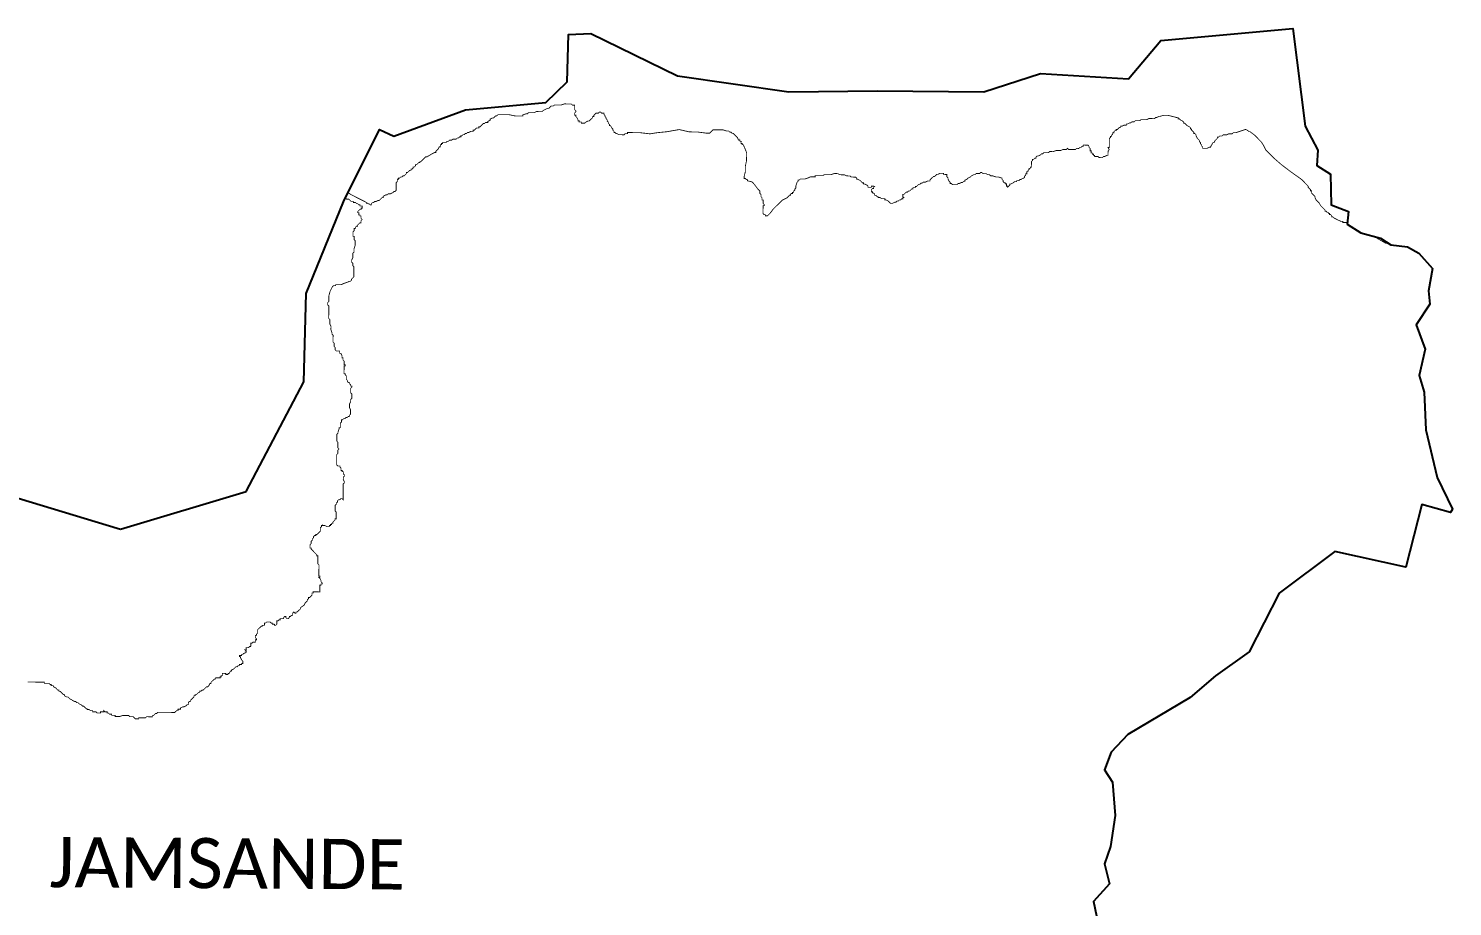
# Model space of a CAD drawing. Header units: metres. Extents: x 325786 to 333768, y 1808927 to 1815015.
# Drawn here: x 328656 to 333768, y 1811863 to 1815015 of the extents above; entities that cross this region are included whole.
import ezdxf

# ---------------------------------------------------------------- set-up
doc = ezdxf.new("R2010")
doc.units = ezdxf.units.M
for name, color, linetype in [('HAZARDS LINE', 1, 'Continuous'), ('village', 3, 'Continuous'), ('VILLAGE NAME', 250, 'Continuous')]:
    doc.layers.add(name, color=color, linetype=linetype)
doc.styles.get("Standard").update_dxf_attribs({"font": 'simplex.shx'})

msp = doc.modelspace()

# ---------------------------------------------------------------- linework, layer by layer
at = {"color": 3, "true_color": 0x00ff00, "flags": 128}
msp.add_lwpolyline([(328985.4, 1813217.6), (329437.4, 1813352.9)], dxfattribs=at)
at = {"layer": 'HAZARDS LINE', "lineweight": 18, "const_width": 3}
for points in [[(333390.1, 1814318.3), (333386.8, 1814318.3), (333382.7, 1814318.4), (333378.7, 1814318.4), (333374.6, 1814318.4), (333374.7, 1814322.5), (333366.6, 1814322.5), (333362.6, 1814326.6), (333358.5, 1814326.6), (333350.5, 1814330.7), (333342.4, 1814334.8), (333338.4, 1814338.9), (333334.4, 1814338.9), (333334.4, 1814343), (333330.4, 1814347.1), (333326.4, 1814347.1), (333326.4, 1814351.1), (333322.3, 1814351.2), (333322.4, 1814355.2), (333318.3, 1814355.2), (333314.3, 1814359.3), (333310.3, 1814359.3), (333310.3, 1814363.4), (333302.3, 1814371.5), (333298.3, 1814375.6), (333294.3, 1814379.7), (333290.3, 1814387.8), (333286.3, 1814391.9), (333282.3, 1814395.9), (333278.3, 1814400), (333274.3, 1814408.1), (333274.3, 1814412.2), (333270.3, 1814416.3), (333266.3, 1814420.3), (333262.3, 1814424.4), (333262.3, 1814428.4), (333262.3, 1814432.5), (333258.3, 1814432.5), (333258.3, 1814436.6), (333254.3, 1814440.6), (333250.3, 1814444.7), (333250.3, 1814448.8), (333246.3, 1814452.8), (333226.3, 1814473.2), (333186.1, 1814501.8), (333153.9, 1814526.3), (333125.8, 1814550.8), (333113.8, 1814563), (333097.7, 1814579.3), (333089.8, 1814595.6), (333081.8, 1814607.7), (333069.7, 1814620), (333057.7, 1814632.2), (333041.6, 1814644.4), (333037.6, 1814644.5), (333033.6, 1814648.6), (333025.5, 1814652.7), (333013.4, 1814648.7), (332989, 1814640.8), (332985, 1814640.8), (332981, 1814640.9), (332976.9, 1814636.9), (332972.8, 1814636.9), (332968.8, 1814636.9), (332964.8, 1814637), (332956.6, 1814633), (332952.6, 1814633), (332948.6, 1814633), (332944.5, 1814633.1), (332940.4, 1814629.1), (332936.4, 1814629.1), (332932.3, 1814629.1), (332928.3, 1814625.1), (332924.2, 1814625.1), (332924.2, 1814621.1), (332920.1, 1814617.1), (332916.1, 1814613.1), (332911.9, 1814605), (332907.9, 1814605), (332903.8, 1814597), (332903.8, 1814592.9), (332899.7, 1814593), (332899.7, 1814588.9), (332895.7, 1814589), (332887.5, 1814585), (332883.5, 1814585), (332879.5, 1814585), (332875.4, 1814585.1), (332871.4, 1814585.1), (332871.4, 1814589.2), (332867.4, 1814593.2), (332867.4, 1814597.3), (332863.4, 1814601.3), (332863.4, 1814605.4), (332859.4, 1814609.5), (332859.5, 1814613.5), (332855.4, 1814617.6), (332851.4, 1814621.7), (332847.5, 1814629.8), (332847.5, 1814633.8), (332843.5, 1814637.9), (332839.4, 1814637.9), (332839.5, 1814642), (332831.4, 1814650.1), (332831.5, 1814654.2), (332827.4, 1814654.2), (332827.5, 1814658.2), (332823.5, 1814662.3), (332815.4, 1814666.4), (332811.4, 1814670.5), (332807.4, 1814674.6), (332803.3, 1814674.6), (332803.4, 1814678.6), (332799.4, 1814682.7), (332791.3, 1814686.8), (332787.3, 1814690.9), (332783.2, 1814690.9), (332783.3, 1814695), (332779.2, 1814695), (332763.1, 1814699.2), (332747, 1814703.3), (332730.8, 1814703.5), (332718.6, 1814699.5), (332714.6, 1814699.5), (332706.5, 1814695.6), (332702.4, 1814695.6), (332698.4, 1814691.6), (332694.3, 1814691.6), (332690.3, 1814691.6), (332686.2, 1814691.7), (332682.2, 1814691.7), (332678.1, 1814691.7), (332670, 1814687.7), (332666, 1814687.8), (332661.9, 1814687.8), (332657.9, 1814687.8), (332653.9, 1814687.9), (332649.8, 1814687.9), (332645.7, 1814683.9), (332641.7, 1814683.9), (332637.7, 1814684), (332633.6, 1814684), (332629.6, 1814684), (332625.5, 1814680), (332621.5, 1814680), (332617.4, 1814680.1), (332613.3, 1814676.1), (332609.3, 1814676.1), (332601.2, 1814672.1), (332597.1, 1814672.1), (332597.1, 1814668.1), (332593.1, 1814668.1), (332589, 1814668.2), (332580.9, 1814664.2), (332576.9, 1814664.2), (332576.8, 1814660.2), (332572.8, 1814660.2), (332568.7, 1814656.2), (332564.6, 1814652.2), (332560.6, 1814652.2), (332560.6, 1814648.2), (332556.5, 1814648.2), (332552.5, 1814644.2), (332552.4, 1814640.1), (332548.4, 1814640.2), (332548.3, 1814636.1), (332544.3, 1814632.1), (332544.2, 1814628.1), (332540.2, 1814628.1), (332540.2, 1814624.1), (332536.1, 1814620), (332536.1, 1814616), (332536, 1814612), (332536, 1814607.9), (332536, 1814603.9), (332535.9, 1814599.8), (332535.9, 1814595.8), (332535.9, 1814591.7), (332535.8, 1814587.7), (332531.8, 1814587.7), (332535.8, 1814579.6), (332531.7, 1814575.6), (332531.7, 1814571.6), (332531.6, 1814567.5), (332531.6, 1814563.5), (332531.6, 1814559.4), (332527.5, 1814559.5), (332519.4, 1814555.5), (332515.4, 1814555.5), (332511.3, 1814551.5), (332507.3, 1814551.5), (332503.2, 1814551.6), (332499.2, 1814551.6), (332495.2, 1814555.7), (332491.1, 1814555.7), (332487.1, 1814555.7), (332483, 1814555.8), (332483.1, 1814559.8), (332479, 1814559.8), (332479.1, 1814563.9), (332475, 1814563.9), (332475.1, 1814568), (332471, 1814568), (332471, 1814572), (332471.1, 1814576.1), (332467, 1814576.1), (332467.1, 1814580.1), (332467.1, 1814584.2), (332463.1, 1814588.3), (332463.1, 1814592.3), (332459.1, 1814596.4), (332455.1, 1814596.4), (332451, 1814596.4), (332447, 1814596.5), (332442.9, 1814596.5), (332442.9, 1814592.5), (332438.9, 1814592.5), (332434.8, 1814588.5), (332430.7, 1814588.5), (332426.7, 1814584.5), (332422.6, 1814584.5), (332418.6, 1814584.6), (332414.5, 1814580.6), (332410.5, 1814580.6), (332406.4, 1814580.6), (332402.4, 1814580.6), (332398.3, 1814580.7), (332394.3, 1814580.7), (332390.3, 1814580.7), (332386.2, 1814584.8), (332382.2, 1814580.8), (332378.1, 1814580.8), (332374.1, 1814580.9), (332370, 1814580.9), (332361.9, 1814576.9), (332353.8, 1814577), (332349.8, 1814577), (332345.8, 1814577), (332333.6, 1814573.1), (332325.5, 1814573.2), (332321.5, 1814573.2), (332317.4, 1814569.2), (332313.4, 1814569.2), (332309.3, 1814569.2), (332305.3, 1814569.3), (332301.2, 1814569.3), (332297.2, 1814565.3), (332293.1, 1814565.3), (332289, 1814561.3), (332280.9, 1814557.3), (332276.9, 1814557.4), (332272.8, 1814553.3), (332272.8, 1814549.3), (332268.7, 1814549.3), (332264.7, 1814545.3), (332260.6, 1814545.3), (332260.6, 1814541.3), (332256.5, 1814537.3), (332256.5, 1814533.3), (332256.5, 1814529.2), (332256.4, 1814525.2), (332256.4, 1814521.1), (332256.4, 1814517.1), (332252.3, 1814517.1), (332252.3, 1814513.1), (332248.2, 1814513.1), (332248.2, 1814509.1), (332244.1, 1814505), (332244.1, 1814501), (332240.1, 1814501), (332240, 1814497), (332240, 1814492.9), (332236, 1814493), (332235.9, 1814488.9), (332231.9, 1814484.9), (332231.8, 1814480.9), (332227.7, 1814476.9), (332223.7, 1814476.9), (332219.6, 1814472.9), (332215.6, 1814472.9), (332211.5, 1814468.9), (332207.5, 1814468.9), (332203.4, 1814469), (332203.4, 1814464.9), (332199.4, 1814465), (332195.3, 1814465), (332191.2, 1814461), (332183.1, 1814457), (332179.1, 1814457), (332179.1, 1814453), (332175, 1814449), (332170.9, 1814445), (332170.9, 1814449), (332166.9, 1814449), (332166.9, 1814453.1), (332167, 1814457.1), (332162.9, 1814457.1), (332162.9, 1814461.2), (332158.9, 1814461.2), (332154.9, 1814465.3), (332154.9, 1814469.3), (332150.9, 1814473.4), (332150.9, 1814477.5), (332138.8, 1814481.6), (332134.8, 1814481.6), (332130.8, 1814481.7), (332118.7, 1814485.8), (332114.6, 1814485.8), (332110.6, 1814485.9), (332106.6, 1814489.9), (332102.5, 1814490), (332098.5, 1814490), (332094.5, 1814494.1), (332086.4, 1814494.1), (332082.3, 1814494.2), (332078.3, 1814498.2), (332074.3, 1814498.3), (332070.2, 1814494.3), (332066.2, 1814494.3), (332062.1, 1814494.3), (332058.1, 1814494.3), (332054, 1814490.3), (332050, 1814490.4), (332041.9, 1814486.4), (332037.8, 1814482.4), (332029.7, 1814478.4), (332025.6, 1814474.4), (332017.5, 1814470.4), (332017.4, 1814466.4), (332013.4, 1814466.4), (332009.3, 1814462.4), (332005.3, 1814462.4), (331997.2, 1814458.4), (331993.1, 1814458.5), (331989.1, 1814454.4), (331985, 1814454.5), (331981, 1814454.5), (331976.9, 1814454.5), (331972.9, 1814454.6), (331968.9, 1814458.6), (331964.8, 1814458.7), (331964.9, 1814462.7), (331960.9, 1814466.8), (331956.9, 1814474.9), (331956.9, 1814479), (331952.9, 1814483), (331952.9, 1814487.1), (331953, 1814491.1), (331948.9, 1814491.1), (331944.9, 1814491.2), (331940.8, 1814491.2), (331940.9, 1814495.3), (331936.8, 1814495.3), (331932.8, 1814495.3), (331928.7, 1814495.3), (331920.6, 1814491.4), (331916.6, 1814491.4), (331912.5, 1814487.4), (331908.4, 1814483.4), (331904.4, 1814483.4), (331900.3, 1814479.4), (331896.2, 1814475.4), (331892.2, 1814471.4), (331892.1, 1814467.3), (331888.1, 1814467.4), (331884, 1814467.4), (331875.9, 1814463.4), (331871.9, 1814463.4), (331867.8, 1814463.5), (331863.8, 1814459.5), (331859.7, 1814459.5), (331855.7, 1814455.5), (331851.6, 1814455.5), (331847.5, 1814451.5), (331843.5, 1814447.5), (331839.4, 1814447.5), (331839.4, 1814443.5), (331835.4, 1814443.5), (331831.3, 1814443.5), (331831.3, 1814439.5), (331827.2, 1814439.5), (331823.2, 1814435.5), (331819.1, 1814431.5), (331815, 1814431.5), (331811, 1814427.5), (331806.9, 1814427.5), (331802.9, 1814423.5), (331798.8, 1814419.5), (331794.7, 1814419.6), (331794.7, 1814415.5), (331794.7, 1814411.5), (331798.7, 1814407.4), (331794.6, 1814407.4), (331794.6, 1814403.4), (331790.6, 1814403.4), (331786.5, 1814399.4), (331782.5, 1814399.4), (331778.4, 1814395.4), (331774.3, 1814395.5), (331770.3, 1814391.4), (331766.2, 1814391.5), (331758.1, 1814387.5), (331754.1, 1814387.5), (331750, 1814387.6), (331746, 1814391.6), (331742, 1814395.7), (331733.9, 1814399.8), (331729.9, 1814399.8), (331729.9, 1814403.9), (331725.9, 1814403.9), (331721.9, 1814403.9), (331717.8, 1814404), (331713.8, 1814408.1), (331709.8, 1814408.1), (331705.7, 1814408.1), (331705.7, 1814412.2), (331701.7, 1814412.2), (331697.7, 1814416.3), (331693.6, 1814416.3), (331693.7, 1814420.3), (331689.7, 1814424.4), (331685.6, 1814424.4), (331685.7, 1814428.5), (331681.6, 1814428.5), (331681.6, 1814432.6), (331681.7, 1814436.6), (331685.8, 1814440.6), (331689.8, 1814440.6), (331689.8, 1814444.6), (331693.9, 1814448.6), (331689.9, 1814448.7), (331685.8, 1814448.7), (331681.8, 1814448.7), (331681.7, 1814444.7), (331677.7, 1814444.7), (331673.7, 1814444.8), (331669.6, 1814444.8), (331669.6, 1814448.8), (331665.6, 1814452.9), (331657.6, 1814457), (331653.5, 1814457), (331653.6, 1814461.1), (331649.5, 1814461.1), (331645.5, 1814465.2), (331641.5, 1814469.3), (331633.4, 1814473.4), (331629.4, 1814473.4), (331629.4, 1814477.4), (331625.4, 1814481.5), (331621.4, 1814481.5), (331617.3, 1814481.6), (331613.3, 1814481.6), (331609.3, 1814481.6), (331605.2, 1814485.7), (331601.2, 1814485.7), (331597.2, 1814485.8), (331593.1, 1814485.8), (331585.1, 1814489.9), (331581, 1814489.9), (331568.9, 1814490), (331560.8, 1814494.1), (331556.8, 1814494.2), (331552.8, 1814494.2), (331548.7, 1814494.2), (331536.6, 1814490.3), (331516.3, 1814490.4), (331512.3, 1814490.5), (331508.2, 1814486.5), (331500.1, 1814486.5), (331496.1, 1814486.6), (331488, 1814486.6), (331484, 1814486.6), (331479.9, 1814486.7), (331479.9, 1814482.6), (331475.9, 1814482.7), (331471.8, 1814482.7), (331463.7, 1814482.8), (331455.6, 1814478.8), (331443.5, 1814474.8), (331439.4, 1814474.9), (331431.3, 1814474.9), (331427.3, 1814475), (331423.2, 1814470.9), (331419.2, 1814471), (331419.1, 1814466.9), (331415.1, 1814462.9), (331410.9, 1814450.8), (331410.9, 1814446.8), (331410.9, 1814442.7), (331406.8, 1814438.7), (331406.8, 1814434.7), (331402.7, 1814430.7), (331402.7, 1814426.6), (331398.6, 1814426.7), (331398.6, 1814422.6), (331394.5, 1814422.6), (331390.5, 1814418.6), (331390.4, 1814414.6), (331386.4, 1814414.6), (331378.2, 1814406.6), (331362, 1814398.6), (331357.9, 1814394.6), (331329.4, 1814366.5), (331317.2, 1814350.5), (331309, 1814342.4), (331305, 1814342.5), (331300.9, 1814342.5), (331301, 1814346.5), (331296.9, 1814346.6), (331292.9, 1814350.7), (331292.9, 1814354.7), (331293, 1814358.7), (331293, 1814362.8), (331293, 1814366.8), (331293.1, 1814370.9), (331293.1, 1814374.9), (331293.1, 1814379), (331297.2, 1814378.9), (331297.2, 1814383), (331293.2, 1814387), (331293.2, 1814391.1), (331293.3, 1814395.1), (331293.3, 1814399.2), (331289.2, 1814399.2), (331289.3, 1814403.2), (331289.3, 1814407.3), (331285.3, 1814411.4), (331285.3, 1814415.4), (331285.4, 1814419.4), (331281.4, 1814423.5), (331281.4, 1814427.6), (331281.4, 1814431.6), (331273.4, 1814439.8), (331261.4, 1814456), (331253.4, 1814464.2), (331237.2, 1814468.3), (331237.3, 1814472.4), (331233.2, 1814472.4), (331229.2, 1814476.5), (331225.2, 1814476.5), (331225.2, 1814484.6), (331229.4, 1814500.7), (331229.5, 1814521), (331233.7, 1814541.1), (331233.8, 1814553.3), (331234, 1814569.4), (331222.1, 1814597.8), (331218, 1814597.9), (331218, 1814601.9), (331214, 1814601.9), (331214, 1814606), (331214.1, 1814610), (331210, 1814610.1), (331210.1, 1814614.1), (331206, 1814614.1), (331206, 1814618.2), (331202, 1814618.2), (331202, 1814622.3), (331198, 1814626.3), (331194, 1814630.4), (331190, 1814634.5), (331186, 1814638.6), (331181.9, 1814638.6), (331177.9, 1814642.7), (331173.9, 1814642.7), (331169.9, 1814646.8), (331161.8, 1814646.8), (331149.7, 1814651), (331121.4, 1814651.2), (331113.3, 1814651.2), (331109.2, 1814647.2), (331105.2, 1814643.2), (331101.1, 1814639.2), (331089, 1814639.3), (331056.7, 1814643.6), (331028.4, 1814643.8), (330992, 1814652.2), (330947.5, 1814644.4), (330911.1, 1814640.7), (330886.8, 1814636.8), (330850.5, 1814641.1), (330842.4, 1814641.2), (330838.3, 1814641.2), (330834.3, 1814641.3), (330830.3, 1814641.3), (330826.2, 1814641.3), (330822.2, 1814641.4), (330818.1, 1814641.4), (330814.1, 1814641.4), (330806, 1814641.5), (330806, 1814637.4), (330801.9, 1814637.5), (330797.9, 1814637.5), (330793.8, 1814633.5), (330789.8, 1814633.5), (330785.7, 1814633.6), (330781.7, 1814633.6), (330777.6, 1814633.6), (330773.6, 1814633.6), (330769.6, 1814637.7), (330765.5, 1814637.8), (330761.5, 1814641.8), (330757.5, 1814641.9), (330757.5, 1814645.9), (330753.5, 1814650), (330753.5, 1814654), (330749.5, 1814658.1), (330745.5, 1814666.2), (330741.5, 1814666.2), (330741.5, 1814670.3), (330737.5, 1814674.4), (330737.6, 1814678.4), (330733.5, 1814682.5), (330733.6, 1814686.5), (330729.6, 1814690.6), (330729.6, 1814694.6), (330725.6, 1814698.7), (330725.6, 1814702.8), (330721.6, 1814706.8), (330721.6, 1814710.9), (330717.6, 1814710.9), (330713.6, 1814710.9), (330709.5, 1814715), (330705.5, 1814715), (330701.4, 1814711), (330697.4, 1814711.1), (330693.3, 1814711.1), (330689.3, 1814707.1), (330685.2, 1814703.1), (330685.2, 1814699), (330681.1, 1814699.1), (330681.1, 1814695), (330677, 1814691), (330672.9, 1814687), (330668.9, 1814683), (330664.8, 1814683), (330656.7, 1814679), (330652.6, 1814675), (330648.6, 1814675), (330644.6, 1814675.1), (330640.5, 1814675.1), (330640.5, 1814679.1), (330636.5, 1814679.2), (330632.5, 1814679.2), (330632.5, 1814683.3), (330628.4, 1814683.3), (330628.5, 1814687.3), (330624.5, 1814695.4), (330620.5, 1814699.5), (330620.5, 1814703.6), (330616.5, 1814703.6), (330616.5, 1814707.6), (330616.5, 1814711.7), (330620.6, 1814715.7), (330620.6, 1814719.7), (330616.6, 1814723.8), (330616.7, 1814727.9), (330616.7, 1814731.9), (330616.7, 1814735.9), (330616.8, 1814740), (330612.7, 1814740), (330608.7, 1814740), (330604.7, 1814744.1), (330596.6, 1814744.2), (330592.5, 1814744.2), (330588.5, 1814744.2), (330584.4, 1814744.3), (330580.4, 1814744.3), (330568.2, 1814740.4), (330564.2, 1814740.4), (330556.1, 1814740.5), (330552.1, 1814740.5), (330548, 1814740.5), (330544, 1814740.5), (330539.9, 1814736.5), (330535.9, 1814736.6), (330531.8, 1814736.6), (330527.8, 1814732.6), (330523.7, 1814728.6), (330519.6, 1814728.6), (330503.4, 1814720.6), (330499.3, 1814716.6), (330495.3, 1814716.7), (330491.3, 1814716.7), (330487.2, 1814716.7), (330483.2, 1814716.8), (330479.1, 1814716.8), (330471, 1814712.8), (330467, 1814712.8), (330462.9, 1814712.9), (330454.8, 1814712.9), (330450.8, 1814713), (330446.7, 1814708.9), (330442.7, 1814709), (330430.5, 1814705), (330430.5, 1814701), (330426.4, 1814701), (330422.4, 1814701), (330418.4, 1814701.1), (330414.3, 1814701.1), (330410.3, 1814701.1), (330402.2, 1814701.2), (330382, 1814705.4), (330373.9, 1814705.5), (330369.9, 1814705.5), (330365.8, 1814705.5), (330361.8, 1814705.6), (330357.8, 1814705.6), (330353.7, 1814705.6), (330349.7, 1814705.7), (330345.6, 1814705.7), (330341.6, 1814705.7), (330337.5, 1814701.7), (330333.5, 1814701.7), (330325.3, 1814693.7), (330321.3, 1814693.7), (330313.2, 1814689.8), (330313.1, 1814685.7), (330305, 1814681.7), (330305, 1814677.7), (330300.9, 1814677.7), (330296.9, 1814677.8), (330292.8, 1814673.7), (330288.8, 1814673.8), (330284.7, 1814669.8), (330276.6, 1814661.7), (330272.5, 1814661.8), (330272.5, 1814657.7), (330264.4, 1814657.8), (330260.3, 1814653.8), (330256.3, 1814649.8), (330252.2, 1814649.8), (330252.2, 1814645.8), (330244.1, 1814645.8), (330236, 1814641.8), (330231.9, 1814641.9), (330227.9, 1814637.9), (330223.8, 1814637.9), (330219.8, 1814633.9), (330215.7, 1814633.9), (330211.6, 1814629.9), (330207.6, 1814629.9), (330207.6, 1814625.9), (330203.5, 1814625.9), (330199.4, 1814621.9), (330195.4, 1814621.9), (330191.3, 1814617.9), (330187.3, 1814618), (330183.2, 1814618), (330179.2, 1814618), (330175.1, 1814614), (330171.1, 1814614), (330167, 1814614.1), (330163, 1814610.1), (330158.9, 1814610.1), (330154.9, 1814606.1), (330150.8, 1814606.1), (330146.8, 1814606.1), (330142.7, 1814606.2), (330142.7, 1814602.1), (330138.7, 1814602.2), (330138.6, 1814598.1), (330134.6, 1814598.1), (330134.5, 1814590.1), (330130.5, 1814590.1), (330126.4, 1814582), (330122.3, 1814578), (330118.2, 1814574), (330118.2, 1814570), (330114.2, 1814570), (330106, 1814566), (330085.7, 1814554), (330081.7, 1814554.1), (330077.6, 1814550.1), (330073.5, 1814546.1), (330069.5, 1814542), (330065.4, 1814538), (330061.3, 1814538.1), (330061.3, 1814534), (330057.3, 1814534), (330053.2, 1814530), (330049.1, 1814526), (330045.1, 1814526.1), (330045.1, 1814522), (330041, 1814518), (330036.9, 1814518), (330036.9, 1814514), (330032.8, 1814510), (330028.8, 1814510), (330028.8, 1814506), (330024.7, 1814506), (330020.6, 1814502), (330016.6, 1814498), (330012.5, 1814498), (330012.5, 1814494), (330008.4, 1814489.9), (330004.3, 1814485.9), (330000.3, 1814486), (329996.2, 1814482), (329992.2, 1814482), (329988.1, 1814478), (329984.1, 1814478), (329984, 1814474), (329980, 1814474), (329980, 1814470), (329979.9, 1814465.9), (329975.9, 1814461.9), (329975.8, 1814457.9), (329975.8, 1814453.8), (329975.8, 1814449.8), (329975.7, 1814445.7), (329975.7, 1814441.7), (329975.7, 1814437.6), (329975.6, 1814433.6), (329971.6, 1814429.6), (329967.5, 1814429.6), (329963.5, 1814425.6), (329955.3, 1814421.6), (329951.3, 1814421.7), (329947.3, 1814421.7), (329943.2, 1814417.7), (329939.1, 1814417.7), (329931, 1814413.7), (329931, 1814409.7), (329927, 1814409.7), (329922.9, 1814405.7), (329918.8, 1814401.7), (329914.7, 1814397.7), (329910.7, 1814397.7), (329902.6, 1814393.7), (329898.5, 1814393.8), (329894.5, 1814389.7), (329890.4, 1814389.8), (329886.3, 1814385.8), (329886.3, 1814381.7), (329882.3, 1814381.8), (329878.3, 1814385.8), (329874.2, 1814385.9), (329870.2, 1814385.9), (329870.2, 1814389.9), (329813.8, 1814418.7), (329802.6, 1814425.8)], [(329793, 1814406.7), (329793.5, 1814406.7), (329797.5, 1814402.6), (329801.6, 1814402.6), (329805.6, 1814402.6), (329809.6, 1814398.5), (329813.6, 1814394.4), (329817.7, 1814394.4), (329821.7, 1814394.3), (329821.7, 1814390.3), (329825.7, 1814390.3), (329829.8, 1814390.2), (329833.8, 1814386.2), (329837.8, 1814386.1), (329841.8, 1814382.1), (329845.9, 1814382), (329845.9, 1814378), (329849.9, 1814378), (329853.9, 1814377.9), (329853.9, 1814373.9), (329853.9, 1814369.8), (329849.8, 1814369.9), (329849.8, 1814365.8), (329845.8, 1814365.9), (329841.7, 1814361.8), (329837.6, 1814357.8), (329837.6, 1814353.8), (329841.6, 1814353.8), (329841.6, 1814349.7), (329841.6, 1814345.7), (329845.6, 1814345.6), (329845.6, 1814341.6), (329849.6, 1814341.6), (329849.6, 1814337.5), (329849.6, 1814333.5), (329853.6, 1814329.4), (329849.5, 1814325.4), (329849.4, 1814317.3), (329845.4, 1814317.3), (329837.2, 1814309.3), (329837.2, 1814305.3), (329833.2, 1814305.3), (329829.1, 1814301.3), (329829.1, 1814297.3), (329825, 1814297.3), (329825, 1814293.2), (329825, 1814289.2), (329820.9, 1814285.2), (329820.8, 1814281.1), (329820.8, 1814277.1), (329820.8, 1814273.1), (329820.8, 1814269), (329824.8, 1814269), (329824.8, 1814264.9), (329824.7, 1814260.9), (329824.7, 1814256.9), (329828.7, 1814252.8), (329828.7, 1814248.7), (329828.7, 1814244.7), (329828.6, 1814240.7), (329828.6, 1814236.6), (329824.5, 1814224.5), (329824.4, 1814220.5), (329824.4, 1814216.4), (329824.4, 1814212.4), (329820.3, 1814208.4), (329820.3, 1814204.3), (329820.2, 1814200.3), (329820.2, 1814192.2), (329816.1, 1814184.1), (329816, 1814180.1), (329816, 1814176.1), (329820, 1814172), (329820, 1814167.9), (329819.9, 1814163.9), (329824, 1814159.8), (329823.9, 1814155.8), (329823.9, 1814151.7), (329823.9, 1814147.7), (329823.8, 1814139.6), (329823.8, 1814135.6), (329823.7, 1814131.5), (329823.7, 1814127.5), (329823.7, 1814123.4), (329819.6, 1814119.4), (329815.5, 1814115.4), (329815.5, 1814111.4), (329811.4, 1814107.4), (329807.4, 1814107.4), (329799.3, 1814103.4), (329787.1, 1814099.5), (329779, 1814095.5), (329774.9, 1814095.5), (329770.9, 1814095.5), (329766.9, 1814095.6), (329762.8, 1814095.6), (329758.8, 1814095.6), (329758.7, 1814091.6), (329754.7, 1814091.6), (329750.7, 1814091.6), (329746.6, 1814087.6), (329742.5, 1814079.6), (329738.4, 1814071.5), (329734.2, 1814055.4), (329734.2, 1814051.3), (329734.1, 1814047.3), (329734.1, 1814043.3), (329734.1, 1814039.2), (329734.1, 1814035.2), (329730, 1814031.2), (329729.9, 1814027.1), (329729.9, 1814023.1), (329733.9, 1814019), (329733.9, 1814015), (329733.9, 1814010.9), (329733.8, 1813998.8), (329733.7, 1813990.7), (329733.7, 1813986.7), (329733.6, 1813982.6), (329733.6, 1813978.6), (329733.6, 1813974.5), (329737.6, 1813970.5), (329737.6, 1813966.4), (329737.5, 1813962.4), (329737.5, 1813958.3), (329737.5, 1813954.3), (329741.5, 1813946.2), (329741.4, 1813934), (329745.3, 1813921.9), (329745.3, 1813917.8), (329749.3, 1813913.8), (329749.2, 1813905.7), (329749.2, 1813901.6), (329749.1, 1813893.5), (329749.1, 1813889.5), (329753.1, 1813885.4), (329753.1, 1813881.4), (329753, 1813877.3), (329753, 1813873.3), (329757, 1813869.2), (329757, 1813865.2), (329757, 1813861.1), (329761, 1813857.1), (329765, 1813857), (329769.1, 1813857), (329773.1, 1813857), (329773.1, 1813852.9), (329773, 1813848.9), (329777.1, 1813848.8), (329781.1, 1813840.7), (329781, 1813836.7), (329781, 1813832.6), (329785, 1813832.6), (329785, 1813828.6), (329785, 1813824.5), (329789, 1813820.5), (329789, 1813816.4), (329788.9, 1813812.4), (329788.9, 1813808.3), (329792.9, 1813808.3), (329792.9, 1813804.2), (329788.9, 1813804.3), (329788.8, 1813800.2), (329788.8, 1813796.2), (329788.8, 1813792.1), (329788.7, 1813788.1), (329788.7, 1813780), (329788.7, 1813776), (329792.7, 1813775.9), (329792.7, 1813771.9), (329796.7, 1813767.8), (329796.6, 1813763.8), (329796.6, 1813755.7), (329800.6, 1813751.6), (329800.6, 1813747.6), (329804.6, 1813743.5), (329808.6, 1813743.5), (329808.6, 1813739.4), (329812.6, 1813735.4), (329812.6, 1813731.3), (329816.6, 1813731.3), (329816.6, 1813727.2), (329812.5, 1813723.2), (329812.5, 1813719.2), (329812.4, 1813715.1), (329812.4, 1813711.1), (329812.4, 1813707.1), (329816.4, 1813703), (329816.4, 1813698.9), (329816.3, 1813694.9), (329816.3, 1813690.9), (329816.3, 1813686.8), (329812.2, 1813682.8), (329812.2, 1813678.8), (329812.1, 1813674.7), (329808, 1813666.7), (329808, 1813662.6), (329807.9, 1813654.5), (329811.9, 1813646.4), (329811.9, 1813642.4), (329811.8, 1813638.3), (329811.8, 1813634.3), (329811.8, 1813630.2), (329807.7, 1813626.2), (329807.7, 1813622.2), (329803.6, 1813622.2), (329799.6, 1813618.2), (329795.5, 1813618.2), (329791.4, 1813614.2), (329787.4, 1813614.3), (329783.3, 1813610.2), (329779.3, 1813610.3), (329779.3, 1813606.2), (329779.2, 1813602.2), (329775.2, 1813598.2), (329775.1, 1813594.1), (329775.1, 1813586), (329775, 1813582), (329771, 1813582), (329771, 1813578), (329766.8, 1813565.9), (329766.8, 1813561.9), (329762.7, 1813557.8), (329762.7, 1813553.8), (329762.6, 1813541.7), (329762.6, 1813537.6), (329762.5, 1813533.6), (329766.5, 1813529.5), (329766.5, 1813525.5), (329766.4, 1813517.4), (329766.4, 1813509.3), (329770.4, 1813505.2), (329766.3, 1813501.2), (329766.3, 1813497.2), (329766.3, 1813493.1), (329766.2, 1813489.1), (329762.2, 1813485.1), (329762.1, 1813481), (329762.1, 1813477), (329762.1, 1813472.9), (329762, 1813464.8), (329762, 1813460.8), (329761.9, 1813456.8), (329761.9, 1813452.7), (329761.9, 1813448.7), (329765.9, 1813444.6), (329769.9, 1813444.6), (329774, 1813444.5), (329773.9, 1813440.5), (329777.9, 1813436.4), (329777.9, 1813432.4), (329777.9, 1813428.3), (329781.9, 1813428.3), (329781.9, 1813424.3), (329785.9, 1813424.2), (329785.9, 1813420.2), (329785.9, 1813416.1), (329789.9, 1813412.1), (329789.9, 1813408), (329785.8, 1813404), (329785.8, 1813400), (329785.7, 1813395.9), (329789.7, 1813387.8), (329789.7, 1813383.8), (329785.6, 1813379.8), (329785.6, 1813375.7), (329785.5, 1813367.6), (329785.5, 1813363.6), (329785.4, 1813359.5), (329785.4, 1813355.5), (329785.4, 1813351.5), (329785.3, 1813347.4), (329785.3, 1813343.4), (329785.3, 1813335.3), (329785.2, 1813331.2), (329785.2, 1813327.2), (329785.2, 1813323.2), (329781.1, 1813327.2), (329777.1, 1813327.3), (329773, 1813323.2), (329769, 1813323.3), (329764.9, 1813319.3), (329764.9, 1813315.2), (329760.8, 1813311.2), (329760.8, 1813307.2), (329756.7, 1813303.2), (329756.6, 1813295.1), (329756.6, 1813291), (329756.6, 1813287), (329756.5, 1813282.9), (329760.6, 1813278.9), (329760.5, 1813274.8), (329760.5, 1813270.8), (329760.5, 1813266.7), (329760.4, 1813262.7), (329760.4, 1813258.7), (329760.4, 1813254.6), (329756.3, 1813254.6), (329756.3, 1813250.6), (329752.2, 1813246.6), (329748.2, 1813242.6), (329748.1, 1813238.5), (329744.1, 1813238.6), (329744, 1813234.5), (329740, 1813234.5), (329740, 1813230.5), (329735.9, 1813230.5), (329735.9, 1813226.5), (329731.9, 1813226.5), (329727.8, 1813226.6), (329719.8, 1813230.7), (329715.7, 1813230.7), (329711.7, 1813230.7), (329711.7, 1813234.8), (329711.7, 1813230.7), (329707.6, 1813230.8), (329707.6, 1813226.7), (329703.5, 1813222.7), (329703.5, 1813218.7), (329703.5, 1813214.6), (329703.4, 1813210.6), (329699.4, 1813206.6), (329695.3, 1813202.5), (329691.2, 1813198.5), (329687.2, 1813198.6), (329687.1, 1813194.5), (329683.1, 1813194.6), (329679, 1813190.5), (329679, 1813186.5), (329674.9, 1813182.5), (329674.9, 1813178.4), (329670.8, 1813174.4), (329670.8, 1813170.4), (329670.8, 1813166.3), (329666.7, 1813162.3), (329666.6, 1813158.3), (329666.6, 1813154.2), (329666.6, 1813150.2), (329670.6, 1813150.2), (329670.6, 1813146.1), (329674.6, 1813142.1), (329678.6, 1813138), (329682.6, 1813133.9), (329686.6, 1813129.8), (329690.7, 1813125.8), (329690.6, 1813121.7), (329694.7, 1813121.7), (329694.6, 1813117.6), (329694.6, 1813113.6), (329694.6, 1813109.6), (329694.5, 1813105.5), (329694.5, 1813101.5), (329694.5, 1813097.4), (329694.4, 1813093.4), (329698.5, 1813089.3), (329698.4, 1813081.2), (329698.4, 1813077.2), (329698.3, 1813069.1), (329698.3, 1813065.1), (329698.2, 1813061), (329698.2, 1813057), (329698.2, 1813052.9), (329698.1, 1813048.9), (329702.2, 1813048.8), (329702.2, 1813044.8), (329698.1, 1813044.8), (329702.1, 1813040.8), (329706.1, 1813032.6), (329706.1, 1813028.6), (329710.1, 1813024.5), (329710.1, 1813020.5), (329706, 1813020.5), (329706, 1813016.5), (329701.9, 1813016.5), (329701.9, 1813012.5), (329701.9, 1813008.4), (329701.8, 1813004.4), (329701.8, 1813000.3), (329701.8, 1812996.3), (329701.8, 1812992.2), (329697.7, 1812992.3), (329693.7, 1812992.3), (329689.6, 1812992.3), (329685.6, 1812992.4), (329681.5, 1812992.4), (329677.5, 1812992.4), (329677.5, 1812988.4), (329673.4, 1812988.4), (329673.4, 1812984.4), (329673.4, 1812980.3), (329669.3, 1812976.3), (329665.2, 1812972.3), (329661.2, 1812972.3), (329661.1, 1812968.3), (329657.1, 1812964.3), (329657, 1812960.2), (329653, 1812956.2), (329648.9, 1812952.2), (329644.8, 1812944.2), (329632.6, 1812936.2), (329632.6, 1812932.1), (329628.5, 1812928.1), (329624.4, 1812924.1), (329620.3, 1812920.1), (329616.3, 1812920.1), (329616.3, 1812916.1), (329612.2, 1812916.1), (329608.2, 1812920.2), (329604.1, 1812916.2), (329604.1, 1812912.1), (329604.1, 1812908.1), (329600, 1812908.1), (329596, 1812904.1), (329591.9, 1812904.1), (329591.9, 1812900.1), (329587.8, 1812896.1), (329583.8, 1812896.1), (329579.8, 1812900.2), (329579.8, 1812904.2), (329575.7, 1812904.3), (329571.7, 1812900.3), (329571.6, 1812896.2), (329567.6, 1812896.2), (329563.6, 1812896.3), (329559.5, 1812896.3), (329559.5, 1812892.3), (329555.4, 1812892.3), (329551.4, 1812888.3), (329547.3, 1812888.3), (329547.3, 1812884.3), (329547.3, 1812880.2), (329547.2, 1812876.2), (329543.2, 1812872.2), (329539.1, 1812872.2), (329539.1, 1812876.2), (329535.1, 1812876.3), (329531.1, 1812876.3), (329531.1, 1812880.3), (329527.1, 1812880.4), (329523, 1812884.5), (329519, 1812884.5), (329515, 1812884.5), (329510.9, 1812884.5), (329506.8, 1812880.5), (329502.8, 1812880.6), (329502.8, 1812876.5), (329502.7, 1812872.5), (329498.7, 1812872.5), (329494.7, 1812872.5), (329494.6, 1812868.5), (329490.6, 1812868.5), (329486.5, 1812864.5), (329482.4, 1812860.5), (329478.4, 1812856.5), (329478.3, 1812852.5), (329478.3, 1812848.4), (329478.3, 1812844.4), (329474.2, 1812840.4), (329474.2, 1812836.3), (329470.1, 1812836.3), (329470.1, 1812832.3), (329470.1, 1812828.3), (329474.1, 1812824.2), (329474, 1812820.1), (329470, 1812820.2), (329470, 1812816.1), (329469.9, 1812812.1), (329465.9, 1812812.1), (329461.8, 1812812.1), (329457.8, 1812808.1), (329453.7, 1812808.2), (329453.7, 1812804.1), (329453.7, 1812800.1), (329453.6, 1812796), (329449.6, 1812796.1), (329445.5, 1812792.1), (329441.5, 1812792.1), (329437.4, 1812792.1), (329437.4, 1812788.1), (329437.4, 1812784), (329433.3, 1812784.1), (329437.3, 1812780), (329437.3, 1812775.9), (329433.3, 1812776), (329433.2, 1812771.9), (329429.2, 1812772), (329425.1, 1812768), (329421.1, 1812768), (329421, 1812763.9), (329417, 1812764), (329413, 1812764), (329412.9, 1812760), (329417, 1812759.9), (329416.9, 1812755.9), (329420.9, 1812747.8), (329424.9, 1812743.7), (329424.9, 1812739.7), (329424.9, 1812735.6), (329420.8, 1812735.6), (329420.8, 1812731.6), (329416.8, 1812731.6), (329412.7, 1812731.7), (329412.7, 1812727.6), (329408.6, 1812727.6), (329404.6, 1812723.6), (329400.5, 1812723.7), (329396.4, 1812719.7), (329392.4, 1812715.6), (329384.3, 1812711.7), (329384.2, 1812707.6), (329380.2, 1812707.7), (329376.1, 1812699.6), (329372, 1812699.6), (329372, 1812695.6), (329368, 1812695.6), (329363.9, 1812695.6), (329364, 1812699.7), (329359.9, 1812699.7), (329355.9, 1812699.8), (329351.8, 1812699.8), (329351.8, 1812695.7), (329351.8, 1812691.7), (329347.7, 1812691.7), (329347.7, 1812687.7), (329343.6, 1812687.7), (329343.6, 1812683.7), (329339.6, 1812683.7), (329335.5, 1812683.7), (329331.5, 1812683.8), (329327.4, 1812683.8), (329327.4, 1812679.8), (329323.4, 1812679.8), (329319.3, 1812675.8), (329311.1, 1812667.8), (329311.1, 1812663.7), (329307.1, 1812663.7), (329303, 1812655.7), (329298.9, 1812651.7), (329294.9, 1812651.7), (329286.7, 1812643.7), (329282.6, 1812639.7), (329278.6, 1812639.7), (329274.5, 1812635.7), (329270.5, 1812635.7), (329270.4, 1812631.7), (329266.4, 1812631.7), (329262.3, 1812627.7), (329258.3, 1812623.7), (329254.2, 1812623.7), (329254.2, 1812619.7), (329250.1, 1812619.7), (329250.1, 1812615.7), (329246, 1812611.6), (329242, 1812607.6), (329237.9, 1812603.6), (329237.9, 1812599.6), (329233.8, 1812599.6), (329229.7, 1812595.6), (329229.7, 1812591.6), (329229.7, 1812587.5), (329225.6, 1812587.5), (329221.6, 1812583.5), (329213.4, 1812579.6), (329209.4, 1812579.6), (329201.3, 1812575.6), (329201.3, 1812571.6), (329197.2, 1812571.6), (329193.2, 1812571.6), (329193.1, 1812567.6), (329189.1, 1812567.6), (329185, 1812563.6), (329180.9, 1812559.6), (329176.9, 1812559.6), (329172.9, 1812559.6), (329168.8, 1812559.7), (329164.8, 1812559.7), (329160.7, 1812559.7), (329156.7, 1812559.8), (329152.7, 1812559.8), (329148.6, 1812559.8), (329144.6, 1812559.9), (329140.5, 1812559.9), (329136.5, 1812559.9), (329132.4, 1812560), (329128.4, 1812560), (329120.3, 1812560.1), (329116.2, 1812556), (329112.2, 1812556.1), (329108.1, 1812552.1), (329104, 1812548), (329100, 1812548.1), (329100, 1812544), (329095.9, 1812544.1), (329091.9, 1812544.1), (329087.8, 1812544.1), (329083.8, 1812544.2), (329079.8, 1812544.2), (329075.7, 1812540.2), (329071.6, 1812540.2), (329067.6, 1812540.2), (329063.6, 1812540.3), (329055.5, 1812540.3), (329051.4, 1812540.4), (329051.4, 1812536.3), (329047.4, 1812536.4), (329043.3, 1812536.4), (329039.3, 1812536.4), (329035.3, 1812540.5), (329031.3, 1812544.6), (329023.2, 1812544.6), (329019.1, 1812544.7), (329015.1, 1812548.7), (329011.1, 1812548.8), (329007, 1812548.8), (329003, 1812548.8), (328998.9, 1812548.9), (328994.9, 1812548.9), (328982.7, 1812544.9), (328978.7, 1812545), (328974.7, 1812545), (328970.6, 1812545), (328966.6, 1812545.1), (328966.6, 1812549.1), (328962.6, 1812549.1), (328958.5, 1812549.2), (328954.5, 1812549.2), (328954.5, 1812553.2), (328950.5, 1812553.3), (328946.4, 1812553.3), (328942.4, 1812557.4), (328938.4, 1812557.4), (328938.4, 1812561.5), (328934.4, 1812561.5), (328930.3, 1812561.5), (328926.3, 1812565.6), (328926.3, 1812561.6), (328922.2, 1812561.6), (328918.2, 1812561.6), (328914.1, 1812561.6), (328914.1, 1812557.6), (328910.1, 1812557.6), (328906, 1812557.7), (328902, 1812557.7), (328898, 1812561.8), (328893.9, 1812561.8), (328889.9, 1812561.8), (328885.9, 1812561.9), (328885.9, 1812565.9), (328881.8, 1812565.9), (328877.8, 1812566), (328873.8, 1812570), (328869.7, 1812570.1), (328865.7, 1812570.1), (328865.7, 1812574.1), (328861.7, 1812574.2), (328857.7, 1812578.3), (328853.7, 1812582.3), (328849.6, 1812582.4), (328845.6, 1812586.4), (328837.6, 1812590.5), (328833.6, 1812594.6), (328829.5, 1812594.6), (328825.5, 1812598.7), (328821.5, 1812598.8), (328813.4, 1812602.9), (328809.4, 1812606.9), (328805.3, 1812607), (328801.3, 1812611), (328797.3, 1812615.1), (328793.3, 1812615.1), (328785.2, 1812619.2), (328785.3, 1812623.3), (328781.2, 1812623.3), (328777.2, 1812627.4), (328773.2, 1812631.5), (328769.2, 1812635.5), (328765.1, 1812635.6), (328765.2, 1812639.6), (328761.1, 1812639.6), (328757.1, 1812643.7), (328753.1, 1812647.8), (328745.1, 1812651.9), (328745.1, 1812655.9), (328741, 1812656), (328737, 1812656), (328737, 1812660.1), (328733, 1812660.1), (328729, 1812664.2), (328724.9, 1812664.2), (328720.9, 1812664.2), (328716.8, 1812664.3), (328712.8, 1812664.3), (328712.8, 1812668.3), (328708.8, 1812668.4), (328704.8, 1812668.4), (328700.7, 1812668.4), (328692.6, 1812668.5), (328688.6, 1812668.5), (328684.5, 1812668.5), (328680.5, 1812668.6), (328676.5, 1812668.6), (328672.4, 1812668.6), (328668.4, 1812668.7), (328664.3, 1812668.7), (328660.3, 1812668.7), (328656.2, 1812668.8), (328652.2, 1812668.8)], [(333542.2, 1814241.9), (333527.7, 1814244.5), (333499.5, 1814260.8), (333490, 1814267.6)]]:
    msp.add_lwpolyline(points, dxfattribs=at)
at = {"layer": 'village', "color": 3, "true_color": 0x00ff00}
for points in [[(329437.4, 1813352.9, 0), (329644, 1813747.1, 0), (329652.6, 1814064.1, 0), (329786.2, 1814393.1, 0), (329916.2, 1814652.2, 0), (329967.2, 1814628.3, 0), (330225.1, 1814722.8, 0), (330513.4, 1814749.1, 0), (330589.4, 1814823.4, 0), (330594, 1814992.9, 0), (330675.1, 1814996.6, 0), (330986.2, 1814845.3, 0), (331385.9, 1814787.6, 0), (331704.1, 1814790.9, 0), (332085.4, 1814787.3, 0), (332289.4, 1814853.3, 0), (332604.8, 1814834.2, 0), (332721.2, 1814972.2, 0), (333195.4, 1815015.1, 0), (333239.7, 1814664.9, 0), (333285.2, 1814578.1, 0), (333281, 1814523.3, 0), (333330.7, 1814492.5, 0), (333332.6, 1814381.5, 0), (333394.3, 1814358.1, 0), (333389.5, 1814312.6, 0), (333439, 1814281.6, 0), (333510.1, 1814262.1, 0), (333547.1, 1814238.8, 0), (333606.4, 1814231.5, 0), (333647.4, 1814208.9, 0), (333696.9, 1814153.5, 0), (333682.4, 1814072.7, 0), (333687.1, 1814024.9, 0), (333637.8, 1813951.6, 0), (333669.6, 1813863.2, 0), (333648.4, 1813769.1, 0), (333666.4, 1813709.8, 0)], [(329437.4, 1813352.9, 0), (329644, 1813747.1, 0), (329652.6, 1814064.1, 0), (329786.2, 1814393.1, 0), (329916.2, 1814652.2, 0), (329967.2, 1814628.3, 0), (330225.1, 1814722.8, 0), (330513.4, 1814749.1, 0), (330589.4, 1814823.4, 0), (330594, 1814992.9, 0), (330675.1, 1814996.6, 0), (330986.2, 1814845.3, 0), (331385.9, 1814787.6, 0), (331704.1, 1814790.9, 0), (332085.4, 1814787.3, 0), (332289.4, 1814853.3, 0), (332604.8, 1814834.2, 0), (332721.2, 1814972.2, 0), (333195.4, 1815015.1, 0), (333239.7, 1814664.9, 0), (333285.2, 1814578.1, 0), (333281, 1814523.3, 0), (333330.7, 1814492.5, 0), (333332.6, 1814381.5, 0), (333394.3, 1814358.1, 0), (333389.5, 1814312.6, 0), (333439, 1814281.6, 0), (333510.1, 1814262.1, 0), (333547.1, 1814238.8, 0), (333606.4, 1814231.5, 0), (333647.4, 1814208.9, 0), (333696.9, 1814153.5, 0), (333682.4, 1814072.7, 0), (333687.1, 1814024.9, 0), (333637.8, 1813951.6, 0), (333669.6, 1813863.2, 0), (333648.4, 1813769.1, 0), (333666.4, 1813709.8, 0)], [(333666.4, 1813709.8, 0), (333673, 1813574.7, 0), (333713.7, 1813403.2, 0), (333768.3, 1813288.8, 0), (333760.8, 1813277.3, 0), (333658.3, 1813305.8, 0), (333600.8, 1813081.6, 0), (333345.5, 1813137.1, 0), (333145.6, 1812988.3, 0), (333038.2, 1812777.7, 0), (332917.5, 1812690.8, 0), (332826.3, 1812613.4, 0), (332602.3, 1812480.3, 0), (332543.2, 1812417.1, 0), (332518.7, 1812353, 0), (332547.4, 1812309.5, 0), (332557.1, 1812189.7, 0), (332539.8, 1812077.8, 0), (332519.2, 1812016.2, 0), (332536.3, 1811943.7, 0), (332479.4, 1811880.6, 0), (332506, 1811755.3, 0)], [(333666.4, 1813709.8, 0), (333673, 1813574.7, 0), (333713.7, 1813403.2, 0), (333768.3, 1813288.8, 0), (333760.8, 1813277.3, 0), (333658.3, 1813305.8, 0), (333600.8, 1813081.6, 0), (333345.5, 1813137.1, 0), (333145.6, 1812988.3, 0), (333038.2, 1812777.7, 0), (332917.5, 1812690.8, 0), (332826.3, 1812613.4, 0), (332602.3, 1812480.3, 0), (332543.2, 1812417.1, 0), (332518.7, 1812353, 0), (332547.4, 1812309.5, 0), (332557.1, 1812189.7, 0), (332539.8, 1812077.8, 0), (332519.2, 1812016.2, 0), (332536.3, 1811943.7, 0), (332479.4, 1811880.6, 0), (332506, 1811755.3, 0)], [(328380.4, 1813401.2, 0), (328985.4, 1813217.6, 0)], [(328380.4, 1813401.2, 0), (328985.4, 1813217.6, 0)]]:
    msp.add_polyline3d(points, dxfattribs=at)

# ---------------------------------------------------------------- texts
at = {"layer": 'VILLAGE NAME', "insert": (328732, 1812112.6), "char_height": 180.345, "attachment_point": 1, "rotation": 359.6139}
msp.add_mtext_dynamic_manual_height_columns('{\\fCalibri|b0|i0|c0|p34;JAMSANDE}', width=1779.605, gutter_width=901.7, heights=[0], dxfattribs=at)
msp.add_mtext_dynamic_manual_height_columns('{\\fCalibri|b0|i0|c0|p34;JAMSANDE}', width=1779.605, gutter_width=901.7, heights=[0], dxfattribs=at)

doc.saveas('drawing.dxf')
